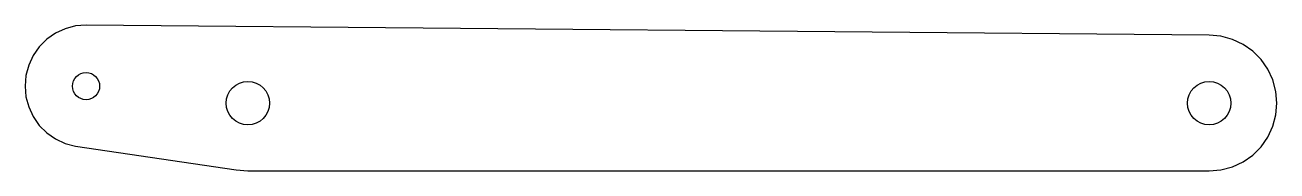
# Model space of a CAD drawing. Header units: millimetres. Extents: x -16.4 to 75.9, y -5 to 5.8.
import ezdxf

# ---------------------------------------------------------------- set-up
doc = ezdxf.new("R2010")
doc.units = ezdxf.units.MM

msp = doc.modelspace()

# ---------------------------------------------------------------- linework, layer by layer
for p, q in [((-12.716, 5.686), (-13.473, 5.483)), ((-11.934, 5.754), (-12.716, 5.686)), ((70.89, 5), (-11.934, 5.754)), ((-14.827, 4.702), (-15.381, 4.147)), ((-14.184, 5.151), (-14.827, 4.702)), ((-13.473, 5.483), (-14.184, 5.151)), ((71.758, 4.924), (70.89, 5)), ((72.6, 4.698), (71.758, 4.924)), ((73.39, 4.33), (72.6, 4.698)), ((-15.381, 4.147), (-15.831, 3.504)), ((74.104, 3.83), (73.39, 4.33)), ((74.72, 3.214), (74.104, 3.83)), ((-16.163, 2.793), (-16.366, 2.036)), ((-15.831, 3.504), (-16.163, 2.793)), ((75.22, 2.5), (74.72, 3.214)), ((-16.366, 2.036), (-16.434, 1.254)), ((75.588, 1.71), (75.22, 2.5)), ((-16.434, 1.254), (-16.366, 0.473)), ((75.814, 0.868), (75.588, 1.71)), ((-16.366, 0.473), (-16.163, -0.285)), ((75.89, 0), (75.814, 0.868)), ((75.814, -0.868), (75.89, 0)), ((-16.163, -0.285), (-15.831, -0.996)), ((75.588, -1.71), (75.814, -0.868)), ((-15.831, -0.996), (-15.381, -1.638)), ((-15.381, -1.638), (-14.827, -2.193)), ((75.22, -2.5), (75.588, -1.71)), ((-14.827, -2.193), (-14.184, -2.643)), ((-14.184, -2.643), (-13.473, -2.974)), ((74.72, -3.214), (75.22, -2.5)), ((-13.473, -2.974), (-12.716, -3.177)), ((-12.716, -3.177), (-0.868, -4.924)), ((74.104, -3.83), (74.72, -3.214)), ((72.6, -4.698), (73.39, -4.33)), ((73.39, -4.33), (74.104, -3.83)), ((-0.868, -4.924), (0, -5)), ((0, -5), (70.89, -5)), ((70.89, -5), (71.758, -4.924)), ((71.758, -4.924), (72.6, -4.698))]:
    msp.add_line(p, q)
for centre, radius in [((-11.934, 1.254), 1), ((0, 0), 1.6), ((70.89, 0), 1.6)]:
    msp.add_circle(centre, radius)

doc.saveas('drawing.dxf')
